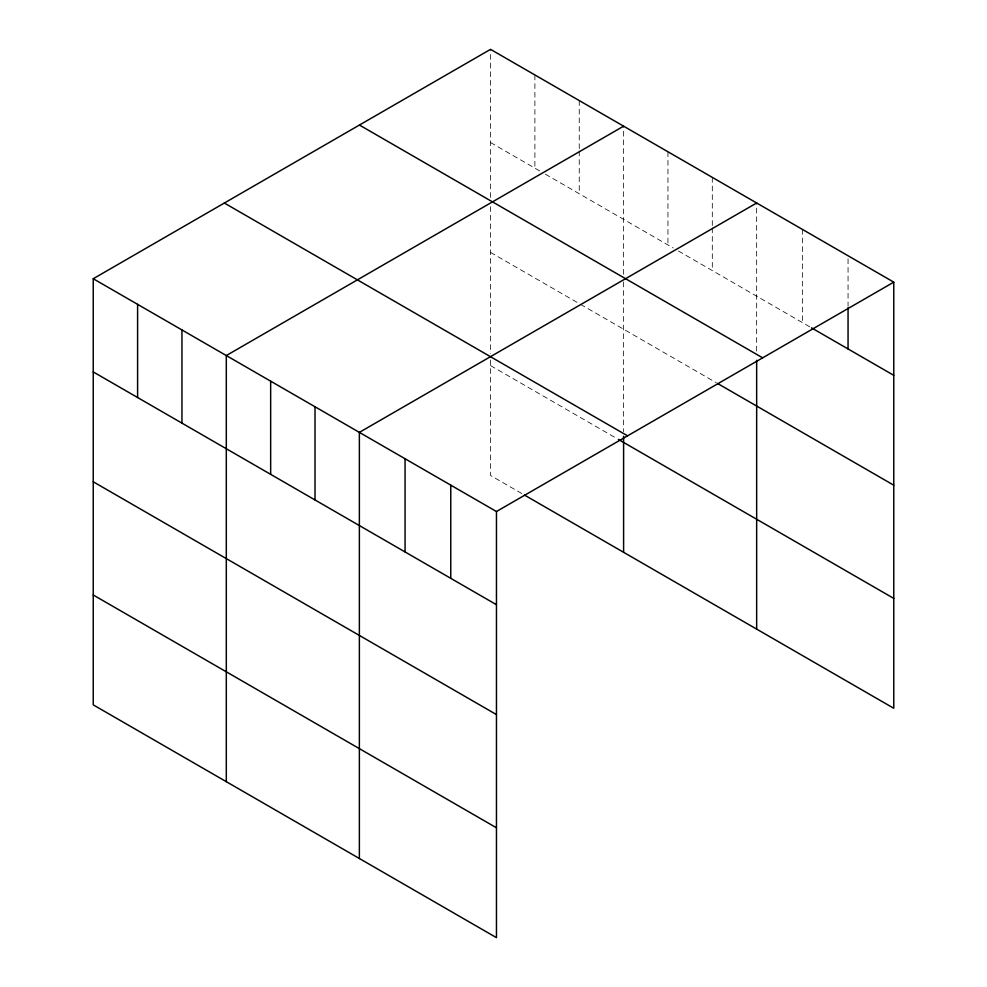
<?xml version="1.0" encoding="UTF-8"?>
<svg xmlns="http://www.w3.org/2000/svg" width="987" height="987" viewBox="0 0 987 987"><rect width="100%" height="100%" fill="white"/><g stroke="black" fill="none" stroke-linecap="round" stroke-linejoin="round"><path stroke-width="0.74" stroke-dasharray="4.93 3.7" d="M490.539 197.474L490.539 49.35M623.599 274.287L623.599 126.176M756.659 351.113L756.659 203.001M490.539 142.535L540.111 171.158M545.33 174.168L673.171 247.971M678.39 250.994L810.191 327.079M490.539 252.401L579.246 303.614M580.553 304.366L716.229 382.697M490.539 365.609L617.085 438.66M521.852 493.549L490.539 475.475L490.539 359.49M848.055 258.816L848.055 306.18M802.357 229.379L802.357 322.564M712.306 177.389L712.306 226.27M712.306 227.8L712.306 270.574M667.952 151.776L667.952 244.961M623.599 281.924L623.599 431.714M579.246 100.563L579.246 149.444M579.246 150.974L579.246 193.748M534.892 74.963L534.892 168.135M490.539 206.628L490.539 353.371"/><path stroke-width="1.48" d="M93.234 278.729L496.461 511.525L496.461 937.65L93.234 704.854L93.234 278.729L490.539 49.35L893.766 282.146L893.766 708.271L524.455 495.055M623.599 126.176L226.307 355.554L226.307 781.679M756.659 203.001L359.367 432.38L359.367 858.505M496.461 511.525L893.766 282.146M811.499 327.844L893.766 375.331M359.428 125.041L762.655 357.837M717.524 383.45L893.766 485.197M224.345 203.038L627.572 435.835M618.38 439.412L893.766 598.406M93.234 371.914L496.461 604.71M93.234 481.779L496.461 714.576M93.234 594.988L496.461 827.785M848.055 307.697L848.055 348.942M756.659 360.267L756.659 629.126M623.599 436.303L623.599 552.301M450.763 485.148L450.763 578.32M405.065 458.758L405.065 551.943M315.013 406.767L315.013 499.953M270.66 381.155L270.66 474.34M181.953 329.942L181.953 423.127M137.6 304.341L137.6 397.514"/></g></svg>
